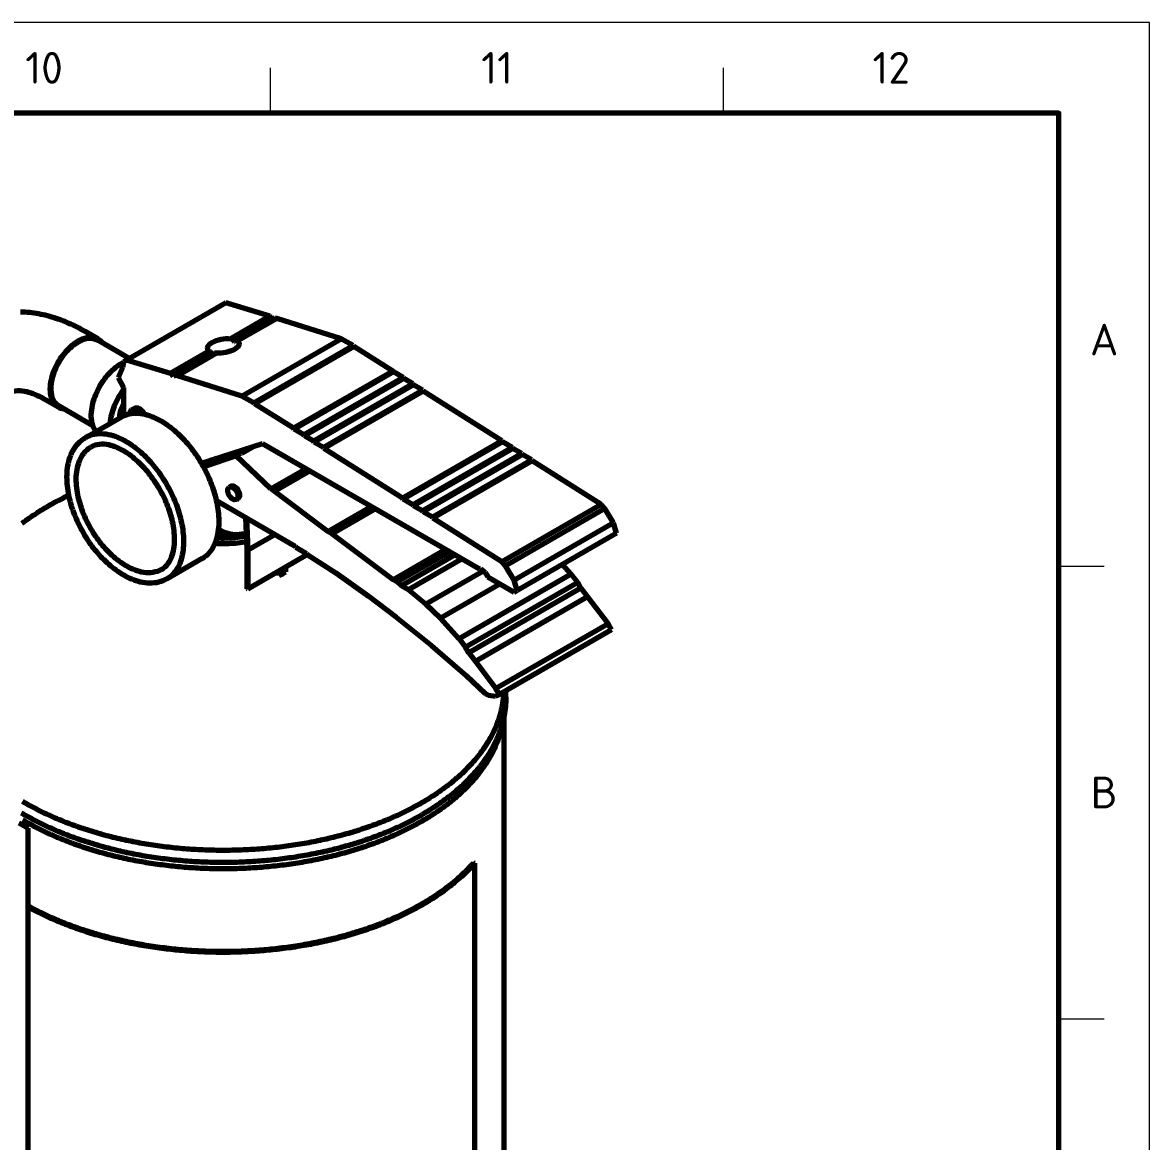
# Model space of a CAD drawing. Header units: millimetres. Extents: x 0 to 2382, y 0 to 420.
# Drawn here: x 469.6 to 594, y 296.5 to 420 of the extents above; entities that cross this region are included whole.
import ezdxf
from ezdxf.enums import TextEntityAlignment as Align

# ---------------------------------------------------------------- set-up
doc = ezdxf.new("R2010")
doc.units = ezdxf.units.MM
for name, color, linetype, lineweight in [('01-VISIBLE', 7, 'CONTINUOUS', 70), ('06-TEXTO', 7, 'CONTINUOUS', 25), ('07-RECUADRO', 7, 'CONTINUOUS', 70), ('08-FINA', 5, 'CONTINUOUS', 18)]:
    doc.layers.add(name, color=color, linetype=linetype, lineweight=lineweight)
doc.styles.add('ISO3098', font='isocpeur.ttf')

msp = doc.modelspace()

# ---------------------------------------------------------------- linework, layer by layer
at = {"layer": '01-VISIBLE'}
for p, q in [((492.053, 389.061), (481.092, 382.734)), ((496.9, 387.577), (492.053, 389.061)), ((496.9, 387.577), (492.603, 385.097)), ((497.08, 387.473), (492.824, 385.016)), ((497.501, 387.369), (493.235, 384.906)), ((497.681, 387.335), (493.365, 384.842)), ((497.08, 387.473), (496.9, 387.577)), ((497.26, 387.23), (497.08, 387.473)), ((497.681, 387.335), (497.501, 387.369)), ((504.805, 385.087), (497.681, 387.335)), ((477.939, 385.062), (476.525, 385.878)), ((481.407, 382.915), (477.877, 384.953)), ((493.845, 378.759), (504.805, 385.087)), ((495.16, 378), (506.12, 384.328)), ((506.12, 384.328), (504.805, 385.087)), ((506.181, 384.224), (506.12, 384.328)), ((490.236, 383.73), (485.94, 381.25)), ((490.376, 383.603), (486.12, 381.145)), ((490.807, 383.504), (486.541, 381.041)), ((491.037, 383.499), (486.721, 381.007)), ((495.22, 377.896), (506.181, 384.224)), ((510.49, 381.527), (506.181, 384.224)), ((480.643, 381.923), (480.163, 380.817)), ((480.764, 382.544), (480.643, 381.923)), ((481.092, 382.734), (480.764, 382.544)), ((485.94, 381.25), (481.092, 382.734)), ((480.163, 380.817), (480.764, 379.71)), ((486.12, 381.145), (485.94, 381.25)), ((486.3, 380.903), (486.12, 381.145)), ((486.541, 381.041), (486.3, 380.903)), ((486.721, 381.007), (486.541, 381.041)), ((493.845, 378.759), (486.721, 381.007)), ((510.49, 381.527), (499.53, 375.199)), ((510.55, 381.427), (499.59, 375.099)), ((511.629, 380.805), (500.669, 374.477)), ((511.689, 380.7), (500.729, 374.373)), ((510.55, 381.427), (510.49, 381.527)), ((511.629, 380.805), (510.55, 381.427)), ((511.689, 380.7), (511.629, 380.805)), ((512.707, 380.113), (511.689, 380.7)), ((480.764, 379.71), (480.764, 376.567)), ((512.707, 380.113), (501.747, 373.785)), ((512.767, 380.009), (501.807, 373.681)), ((513.785, 379.421), (502.825, 373.093)), ((512.767, 380.009), (512.707, 380.113)), ((513.785, 379.421), (512.767, 380.009)), ((513.846, 379.317), (513.785, 379.421)), ((473.589, 377.527), (472.175, 378.344)), ((495.16, 378), (493.845, 378.759)), ((513.846, 379.317), (502.885, 372.989)), ((522.525, 373.819), (513.846, 379.317)), ((477.395, 375.474), (473.652, 377.636)), ((481.653, 377.223), (482.007, 377.427)), ((495.22, 377.896), (495.16, 378)), ((499.53, 375.199), (495.22, 377.896)), ((480.457, 376.413), (476.568, 374.167)), ((499.59, 375.099), (499.53, 375.199)), ((500.669, 374.477), (499.59, 375.099)), ((500.729, 374.373), (500.669, 374.477)), ((489.366, 371.371), (496.118, 373.507)), ((495.151, 373.201), (493.787, 372.414)), ((496.118, 373.507), (520.065, 359.682)), ((501.747, 373.785), (500.729, 374.373)), ((501.807, 373.681), (501.747, 373.785)), ((502.825, 373.093), (501.807, 373.681)), ((522.525, 373.819), (511.565, 367.492)), ((522.585, 373.715), (511.625, 367.388)), ((522.585, 373.715), (522.525, 373.819)), ((523.664, 373.093), (522.585, 373.715)), ((491.081, 371.913), (489.56, 371.035)), ((493.198, 372.164), (489.608, 370.948)), ((490.373, 371.333), (493.728, 372.47)), ((490.373, 371.333), (491.737, 372.121)), ((493.198, 372.164), (493.728, 372.47)), ((497.027, 368.504), (493.198, 372.164)), ((493.728, 372.47), (493.787, 372.414)), ((502.885, 372.989), (502.825, 373.093)), ((511.565, 367.492), (502.885, 372.989)), ((523.664, 373.093), (512.704, 366.765)), ((523.724, 372.989), (512.764, 366.661)), ((524.739, 372.403), (513.778, 366.075)), ((524.799, 372.299), (513.839, 365.971)), ((523.724, 372.989), (523.664, 373.093)), ((524.739, 372.403), (523.724, 372.989)), ((524.799, 372.299), (524.739, 372.403)), ((525.817, 371.711), (524.799, 372.299)), ((489.481, 371.174), (490.373, 371.689)), ((489.488, 371.162), (490.437, 371.71)), ((489.494, 371.152), (490.489, 371.726)), ((489.498, 371.144), (490.527, 371.738)), ((489.501, 371.139), (490.552, 371.746)), ((489.525, 371.097), (489.612, 371.092)), ((490.975, 371.88), (489.612, 371.092)), ((497.027, 368.504), (500.906, 370.743)), ((525.817, 371.711), (514.857, 365.383)), ((525.877, 371.607), (514.917, 365.279)), ((525.877, 371.607), (525.817, 371.711)), ((533.482, 366.804), (525.877, 371.607)), ((497.448, 368.261), (501.326, 370.5)), ((492.441, 368.719), (492.618, 368.821)), ((497.448, 368.261), (497.027, 368.504)), ((503.373, 363.803), (497.448, 368.261)), ((491.045, 367.242), (499.721, 362.176)), ((493.241, 367.334), (493.418, 367.436)), ((511.625, 367.388), (511.565, 367.492)), ((512.704, 366.765), (511.625, 367.388)), ((508.15, 366.561), (503.373, 363.803)), ((508.571, 366.318), (503.794, 363.56)), ((512.764, 366.661), (512.704, 366.765)), ((513.778, 366.075), (512.764, 366.661)), ((513.839, 365.971), (513.778, 366.075)), ((514.857, 365.383), (513.839, 365.971)), ((533.482, 366.804), (522.522, 360.476)), ((533.899, 366.355), (522.939, 360.027)), ((533.899, 366.355), (533.482, 366.804)), ((534.829, 364.748), (533.899, 366.355)), ((494.407, 361.774), (494.279, 365.354)), ((494.349, 365.313), (494.478, 361.735)), ((514.917, 365.279), (514.857, 365.383)), ((522.522, 360.476), (514.917, 365.279)), ((534.829, 364.748), (523.869, 358.42)), ((535.186, 363.64), (534.829, 364.748)), ((491.273, 364.074), (491.78, 363.781)), ((497.494, 363.476), (494.478, 361.735)), ((503.794, 363.56), (503.373, 363.803)), ((510.558, 358.48), (503.794, 363.56)), ((535.186, 363.64), (524.226, 357.312)), ((499.721, 362.176), (499.781, 362.072)), ((499.781, 362.072), (500.98, 361.38)), ((489.457, 360.824), (485.568, 358.579)), ((494.407, 357.487), (494.407, 361.774)), ((494.478, 361.735), (494.478, 357.447)), ((501.073, 361.255), (494.478, 357.447)), ((500.98, 361.38), (501.04, 361.276)), ((501.04, 361.276), (504.211, 359.237)), ((516.352, 361.825), (510.558, 358.48)), ((516.773, 361.582), (510.978, 358.237)), ((517.371, 361.237), (511.456, 357.822)), ((518.148, 360.788), (512.233, 357.373)), ((497.958, 359.346), (498.321, 359.555)), ((497.958, 358.948), (497.958, 359.456)), ((498.321, 359.555), (498.321, 359.665)), ((498.321, 359.555), (498.665, 359.357)), ((498.665, 359.357), (498.665, 359.864)), ((520.065, 359.682), (520.185, 359.682)), ((520.185, 359.682), (520.666, 359.265)), ((522.939, 360.027), (522.522, 360.476)), ((523.869, 358.42), (522.939, 360.027)), ((530.176, 359.09), (529.2, 360.184)), ((504.211, 359.237), (507.803, 356.681)), ((510.978, 358.237), (510.558, 358.48)), ((511.456, 357.822), (510.978, 358.237)), ((520.473, 359.432), (514.15, 355.781)), ((530.176, 359.09), (517.802, 351.946)), ((520.666, 359.265), (520.963, 358.816)), ((520.963, 358.816), (523.897, 357.122)), ((524.226, 357.312), (523.869, 358.42)), ((530.894, 358.19), (530.176, 359.09)), ((494.478, 357.447), (494.407, 357.487)), ((512.233, 357.373), (511.456, 357.822)), ((514.15, 355.781), (512.233, 357.373)), ((522.338, 358.022), (515.765, 354.228)), ((530.894, 358.19), (518.52, 351.045)), ((531.255, 357.569), (518.88, 350.425)), ((523.897, 357.122), (524.226, 357.312)), ((531.255, 357.569), (530.894, 358.19)), ((531.972, 356.6), (531.255, 357.569)), ((507.803, 356.681), (510.858, 354.362)), ((515.765, 354.228), (514.15, 355.781)), ((531.972, 356.6), (519.598, 349.455)), ((534.249, 353.627), (531.972, 356.6)), ((510.858, 354.362), (514.751, 351.217)), ((517.802, 351.946), (515.765, 354.228)), ((534.249, 353.627), (521.875, 346.483)), ((534.638, 352.954), (534.249, 353.627)), ((534.638, 352.954), (522.264, 345.81)), ((514.751, 351.217), (518.58, 347.9)), ((518.52, 351.045), (517.802, 351.946)), ((518.88, 350.425), (518.52, 351.045)), ((519.598, 349.455), (518.88, 350.425)), ((521.875, 346.483), (519.598, 349.455)), ((518.58, 347.9), (520.676, 345.93)), ((520.676, 345.93), (521.037, 345.722)), ((521.815, 345.62), (522.264, 345.81)), ((522.264, 345.81), (521.875, 346.483)), ((521.037, 345.722), (521.815, 345.62)), ((522.78, 281.624), (522.78, 343.514)), ((469.197, 331.662), (470.258, 331.049)), ((470.258, 269.792), (470.258, 331.049)), ((519.402, 327.238), (519.535, 327.198)), ((519.535, 275.222), (519.535, 327.198))]:
    msp.add_line(p, q, dxfattribs=at)
for points in [[(476.525, 385.878), (476.307, 386.002), (476.088, 386.123), (475.867, 386.241), (475.644, 386.357), (475.42, 386.469), (475.195, 386.578), (474.967, 386.684), (474.739, 386.787), (474.509, 386.886), (474.277, 386.982), (474.044, 387.074), (473.81, 387.163), (473.574, 387.248), (473.337, 387.329), (473.098, 387.406), (472.859, 387.48), (472.618, 387.549), (472.376, 387.614), (472.133, 387.675), (471.888, 387.731), (471.643, 387.783), (471.397, 387.831), (471.15, 387.873), (470.902, 387.911), (470.654, 387.945), (470.405, 387.973), (470.155, 387.996), (469.905, 388.014), (469.655, 388.027), (469.405, 388.035)], [(473.589, 377.527), (473.381, 377.674), (473.2, 377.853), (473.049, 378.058), (472.928, 378.283), (472.835, 378.52), (472.767, 378.766), (472.722, 379.017), (472.696, 379.271), (472.688, 379.526), (472.697, 379.781), (472.719, 380.035), (472.754, 380.288), (472.802, 380.539), (472.86, 380.787), (472.929, 381.033), (473.007, 381.276), (473.094, 381.516), (473.19, 381.752), (473.294, 381.985), (473.406, 382.214), (473.526, 382.439), (473.654, 382.66), (473.789, 382.877), (473.931, 383.088), (474.081, 383.295), (474.238, 383.497), (474.402, 383.692), (474.573, 383.881), (474.752, 384.063), (474.937, 384.238), (475.131, 384.404), (475.332, 384.561), (475.541, 384.708), (475.758, 384.842), (475.982, 384.963), (476.215, 385.068), (476.455, 385.154), (476.702, 385.219), (476.954, 385.257), (477.209, 385.264), (477.462, 385.236), (477.708, 385.169), (477.939, 385.062)], [(473.652, 377.636), (473.445, 377.781), (473.266, 377.961), (473.118, 378.167), (473, 378.391), (472.91, 378.628), (472.846, 378.874), (472.804, 379.124), (472.782, 379.376), (472.777, 379.63), (472.789, 379.884), (472.814, 380.136), (472.853, 380.387), (472.903, 380.635), (472.965, 380.882), (473.036, 381.125), (473.117, 381.365), (473.207, 381.603), (473.306, 381.836), (473.414, 382.066), (473.529, 382.292), (473.652, 382.514), (473.783, 382.732), (473.921, 382.944), (474.066, 383.152), (474.219, 383.355), (474.379, 383.551), (474.547, 383.742), (474.722, 383.926), (474.905, 384.102), (475.095, 384.27), (475.293, 384.429), (475.498, 384.577), (475.712, 384.714), (475.934, 384.837), (476.164, 384.944), (476.402, 385.033), (476.646, 385.1), (476.896, 385.141), (477.15, 385.151), (477.402, 385.125), (477.647, 385.06), (477.877, 384.953)], [(477.939, 385.062), (478.026, 385.007), (478.109, 384.947), (478.188, 384.881), (478.261, 384.81), (478.33, 384.734), (478.395, 384.655)], [(490.03, 384.066), (490.118, 384.317), (490.301, 384.513), (490.522, 384.668), (490.761, 384.791), (491.011, 384.891), (491.269, 384.971), (491.531, 385.033), (491.797, 385.077), (492.065, 385.103), (492.334, 385.11), (492.603, 385.097)], [(492.824, 385.016), (492.788, 385.031), (492.752, 385.046), (492.715, 385.06), (492.678, 385.073), (492.641, 385.085), (492.603, 385.097)], [(492.824, 385.016), (492.858, 384.978), (492.891, 384.94), (492.924, 384.901), (492.956, 384.861), (492.987, 384.821), (493.018, 384.781)], [(493.018, 384.781), (493.054, 384.802), (493.09, 384.823), (493.126, 384.844), (493.162, 384.864), (493.198, 384.885), (493.235, 384.906)], [(493.53, 384.532), (493.505, 384.396), (493.439, 384.273), (493.351, 384.165), (493.248, 384.071), (493.136, 383.987), (493.018, 383.913)], [(493.235, 384.906), (493.257, 384.897), (493.279, 384.888), (493.301, 384.877), (493.323, 384.867), (493.344, 384.855), (493.365, 384.842)], [(493.365, 384.842), (493.41, 384.802), (493.45, 384.756), (493.483, 384.706), (493.509, 384.651), (493.525, 384.593), (493.53, 384.532)], [(490.236, 383.73), (490.182, 383.772), (490.133, 383.819), (490.091, 383.873), (490.058, 383.933), (490.038, 383.998), (490.03, 384.066)], [(490.236, 383.73), (490.258, 383.707), (490.28, 383.685), (490.303, 383.663), (490.327, 383.643), (490.351, 383.622), (490.376, 383.603)], [(490.543, 383.352), (490.513, 383.393), (490.484, 383.434), (490.456, 383.475), (490.429, 383.517), (490.402, 383.56), (490.376, 383.603)], [(491.037, 383.499), (490.999, 383.498), (490.96, 383.499), (490.922, 383.499), (490.884, 383.501), (490.845, 383.502), (490.807, 383.504)], [(493.018, 383.913), (492.789, 383.797), (492.551, 383.703), (492.306, 383.628), (492.057, 383.569), (491.804, 383.526), (491.549, 383.499), (491.293, 383.49), (491.037, 383.499)], [(477.744, 374.847), (477.598, 375.051), (477.479, 375.272), (477.385, 375.504), (477.314, 375.745), (477.263, 375.991), (477.231, 376.24), (477.216, 376.491), (477.216, 376.742), (477.229, 376.993), (477.255, 377.243), (477.292, 377.491), (477.34, 377.738), (477.397, 377.982), (477.464, 378.224), (477.539, 378.464), (477.623, 378.701), (477.715, 378.934), (477.814, 379.165), (477.92, 379.393), (478.034, 379.617), (478.154, 379.837), (478.281, 380.054), (478.415, 380.266), (478.555, 380.475), (478.702, 380.679), (478.855, 380.877), (479.015, 381.071), (479.181, 381.26), (479.354, 381.442), (479.534, 381.618), (479.72, 381.786), (479.913, 381.947), (480.112, 382.099), (480.319, 382.242), (480.533, 382.374), (480.754, 382.493)], [(479.312, 375.752), (479.336, 376.001), (479.372, 376.25), (479.418, 376.496), (479.474, 376.741), (479.539, 376.983), (479.613, 377.223), (479.696, 377.46), (479.786, 377.694), (479.884, 377.925), (479.989, 378.153), (480.101, 378.377), (480.22, 378.598), (480.346, 378.815), (480.479, 379.028), (480.618, 379.237), (480.764, 379.441)], [(472.175, 378.344), (471.955, 378.468), (471.731, 378.586), (471.505, 378.699), (471.275, 378.805), (471.043, 378.905), (470.807, 378.997), (470.568, 379.081), (470.327, 379.156), (470.082, 379.22), (469.834, 379.272), (469.584, 379.311), (469.332, 379.333), (469.079, 379.335), (468.828, 379.312), (468.581, 379.255), (468.35, 379.154)], [(474.17, 377.337), (474.068, 377.352), (473.968, 377.374), (473.87, 377.403), (473.773, 377.438), (473.68, 377.479), (473.589, 377.527)], [(480.325, 376.337), (480.361, 376.599), (480.413, 376.858), (480.481, 377.113), (480.563, 377.365), (480.657, 377.612), (480.764, 377.854)], [(481.446, 376.774), (481.451, 376.86), (481.466, 376.945), (481.492, 377.027), (481.531, 377.104), (481.585, 377.171), (481.653, 377.223)], [(481.653, 377.223), (481.734, 377.256), (481.82, 377.269), (481.908, 377.264), (481.993, 377.244), (482.075, 377.213), (482.153, 377.173)], [(482.007, 377.427), (482.087, 377.46), (482.174, 377.473), (482.261, 377.468), (482.347, 377.449), (482.429, 377.417), (482.507, 377.377)], [(482.153, 377.173), (482.228, 377.125), (482.3, 377.071), (482.367, 377.012), (482.43, 376.948), (482.489, 376.881), (482.544, 376.811)], [(482.507, 377.377), (482.627, 377.296), (482.737, 377.2), (482.836, 377.093), (482.925, 376.977), (483.004, 376.854), (483.072, 376.725)], [(489.457, 360.824), (489.67, 360.959), (489.871, 361.112), (490.058, 361.28), (490.232, 361.463), (490.392, 361.658), (490.537, 361.864), (490.668, 362.079), (490.785, 362.303), (490.889, 362.533), (490.98, 362.768), (491.058, 363.008), (491.125, 363.251), (491.182, 363.497), (491.227, 363.745), (491.264, 363.994), (491.29, 364.245), (491.309, 364.497), (491.318, 364.749), (491.321, 365.001), (491.315, 365.253), (491.303, 365.505), (491.284, 365.757), (491.258, 366.007), (491.227, 366.258), (491.189, 366.507), (491.146, 366.756), (491.097, 367.003), (491.043, 367.25), (490.985, 367.495), (490.921, 367.739), (490.852, 367.982), (490.779, 368.223), (490.702, 368.463), (490.62, 368.702), (490.534, 368.939), (490.443, 369.174), (490.349, 369.408), (490.251, 369.64), (490.148, 369.871), (490.042, 370.1), (489.933, 370.327), (489.819, 370.552), (489.702, 370.776), (489.581, 370.997), (489.457, 371.216), (489.329, 371.434), (489.197, 371.649), (489.063, 371.862), (488.924, 372.073), (488.783, 372.282), (488.637, 372.488), (488.489, 372.692), (488.337, 372.893), (488.181, 373.092), (488.023, 373.288), (487.86, 373.481), (487.695, 373.671), (487.526, 373.858), (487.353, 374.042), (487.177, 374.223), (486.998, 374.4), (486.815, 374.574), (486.628, 374.744), (486.438, 374.91), (486.244, 375.071), (486.047, 375.229), (485.846, 375.381), (485.642, 375.529), (485.434, 375.671), (485.222, 375.808), (485.006, 375.938), (484.786, 376.063), (484.563, 376.18), (484.336, 376.29), (484.106, 376.392), (483.871, 376.486), (483.634, 376.57), (483.393, 376.644), (483.149, 376.708), (482.902, 376.76), (482.652, 376.799), (482.402, 376.824), (482.15, 376.834), (481.897, 376.828), (481.646, 376.806), (481.397, 376.765), (481.152, 376.706), (480.913, 376.627), (480.68, 376.529), (480.457, 376.413)], [(481.068, 373.721), (480.838, 373.849), (480.604, 373.97), (480.366, 374.082), (480.124, 374.185), (479.878, 374.279), (479.628, 374.362), (479.375, 374.434), (479.119, 374.494), (478.86, 374.54), (478.599, 374.571), (478.336, 374.587), (478.073, 374.586), (477.811, 374.567), (477.551, 374.528), (477.295, 374.469), (477.044, 374.389), (476.801, 374.289), (476.568, 374.167)], [(485.568, 358.579), (485.346, 358.461), (485.116, 358.361), (484.88, 358.277), (484.638, 358.21), (484.393, 358.16), (484.144, 358.126), (483.894, 358.108), (483.643, 358.106), (483.393, 358.117), (483.143, 358.143), (482.896, 358.181), (482.65, 358.231), (482.407, 358.293), (482.167, 358.365), (481.929, 358.446), (481.696, 358.537), (481.465, 358.636), (481.238, 358.743), (481.015, 358.857), (480.796, 358.979), (480.58, 359.106), (480.368, 359.24), (480.159, 359.38), (479.955, 359.524), (479.754, 359.674), (479.556, 359.829), (479.362, 359.988), (479.172, 360.152), (478.986, 360.319), (478.802, 360.49), (478.623, 360.666), (478.447, 360.844), (478.274, 361.026), (478.105, 361.212), (477.94, 361.4), (477.778, 361.591), (477.619, 361.786), (477.464, 361.983), (477.312, 362.182), (477.164, 362.385), (477.019, 362.589), (476.878, 362.797), (476.74, 363.006), (476.606, 363.218), (476.475, 363.432), (476.348, 363.648), (476.224, 363.866), (476.104, 364.087), (475.988, 364.309), (475.876, 364.533), (475.767, 364.759), (475.662, 364.987), (475.561, 365.216), (475.464, 365.447), (475.371, 365.68), (475.282, 365.915), (475.197, 366.151), (475.117, 366.388), (475.041, 366.627), (474.969, 366.868), (474.903, 367.11), (474.841, 367.353), (474.784, 367.597), (474.732, 367.842), (474.685, 368.089), (474.645, 368.336), (474.609, 368.584), (474.58, 368.833), (474.557, 369.083), (474.541, 369.333), (474.531, 369.584), (474.528, 369.835), (474.533, 370.086), (474.545, 370.336), (474.566, 370.586), (474.595, 370.835), (474.634, 371.083), (474.682, 371.329), (474.739, 371.573), (474.808, 371.814), (474.887, 372.052), (474.978, 372.286), (475.081, 372.515), (475.196, 372.737), (475.323, 372.953), (475.464, 373.161), (475.617, 373.359), (475.784, 373.547), (475.962, 373.723), (476.153, 373.885), (476.355, 374.034), (476.568, 374.167)], [(480.768, 372.712), (480.547, 372.834), (480.321, 372.949), (480.091, 373.054), (479.857, 373.149), (479.619, 373.233), (479.377, 373.306), (479.131, 373.364), (478.882, 373.407), (478.63, 373.434), (478.378, 373.441), (478.125, 373.427), (477.875, 373.391), (477.63, 373.329), (477.393, 373.242), (477.168, 373.128)], [(485.568, 358.579), (485.781, 358.714), (485.983, 358.867), (486.171, 359.036), (486.345, 359.22), (486.505, 359.416), (486.651, 359.623), (486.782, 359.839), (486.899, 360.063), (487.003, 360.294), (487.093, 360.53), (487.172, 360.771), (487.239, 361.015), (487.295, 361.261), (487.34, 361.51), (487.376, 361.761), (487.402, 362.012), (487.42, 362.265), (487.43, 362.518), (487.431, 362.771), (487.426, 363.024), (487.413, 363.276), (487.393, 363.529), (487.367, 363.78), (487.335, 364.031), (487.297, 364.282), (487.253, 364.531), (487.204, 364.779), (487.149, 365.026), (487.09, 365.272), (487.025, 365.517), (486.956, 365.76), (486.882, 366.002), (486.804, 366.243), (486.722, 366.482), (486.635, 366.72), (486.544, 366.956), (486.448, 367.19), (486.349, 367.423), (486.246, 367.654), (486.14, 367.883), (486.029, 368.111), (485.915, 368.337), (485.797, 368.56), (485.675, 368.782), (485.55, 369.002), (485.421, 369.22), (485.289, 369.436), (485.153, 369.649), (485.013, 369.86), (484.871, 370.069), (484.724, 370.276), (484.575, 370.48), (484.422, 370.681), (484.265, 370.88), (484.105, 371.076), (483.942, 371.27), (483.775, 371.46), (483.605, 371.647), (483.431, 371.831), (483.254, 372.012), (483.073, 372.189), (482.889, 372.362), (482.701, 372.532), (482.51, 372.697), (482.315, 372.859), (482.116, 373.015), (481.914, 373.167), (481.708, 373.314), (481.498, 373.456), (481.285, 373.592), (481.068, 373.721)], [(484.968, 359.618), (484.743, 359.503), (484.509, 359.409), (484.267, 359.338), (484.02, 359.289), (483.769, 359.261), (483.517, 359.253), (483.265, 359.263), (483.015, 359.29), (482.766, 359.333), (482.521, 359.39), (482.278, 359.461), (482.04, 359.543), (481.805, 359.636), (481.575, 359.738), (481.349, 359.85), (481.127, 359.97), (480.91, 360.098), (480.697, 360.233), (480.488, 360.374), (480.283, 360.522), (480.083, 360.675), (479.887, 360.834), (479.695, 360.997), (479.507, 361.166), (479.323, 361.339), (479.143, 361.516), (478.968, 361.696), (478.796, 361.881), (478.628, 362.07), (478.464, 362.261), (478.304, 362.457), (478.149, 362.655), (477.997, 362.856), (477.848, 363.06), (477.704, 363.267), (477.564, 363.477), (477.428, 363.689), (477.296, 363.904), (477.168, 364.121), (477.044, 364.341), (476.924, 364.563), (476.808, 364.787), (476.696, 365.013), (476.589, 365.241), (476.486, 365.472), (476.388, 365.704), (476.294, 365.938), (476.205, 366.174), (476.121, 366.412), (476.042, 366.652), (475.968, 366.893), (475.899, 367.135), (475.835, 367.379), (475.778, 367.625), (475.726, 367.872), (475.68, 368.12), (475.641, 368.369), (475.608, 368.619), (475.583, 368.87), (475.565, 369.122), (475.554, 369.374), (475.553, 369.626), (475.559, 369.878), (475.576, 370.13), (475.602, 370.381), (475.639, 370.63), (475.687, 370.878), (475.747, 371.123), (475.82, 371.364), (475.907, 371.601), (476.009, 371.831), (476.126, 372.055), (476.259, 372.269), (476.409, 372.472), (476.575, 372.661), (476.758, 372.835), (476.956, 372.992), (477.168, 373.128)], [(484.968, 359.618), (485.177, 359.755), (485.369, 359.915), (485.544, 360.094), (485.7, 360.289), (485.837, 360.498), (485.957, 360.718), (486.06, 360.946), (486.147, 361.18), (486.22, 361.42), (486.279, 361.663), (486.326, 361.908), (486.362, 362.156), (486.387, 362.405), (486.402, 362.655), (486.407, 362.905), (486.404, 363.155), (486.393, 363.405), (486.375, 363.654), (486.349, 363.903), (486.316, 364.151), (486.277, 364.398), (486.231, 364.644), (486.18, 364.889), (486.123, 365.133), (486.06, 365.375), (485.993, 365.616), (485.92, 365.855), (485.842, 366.093), (485.759, 366.329), (485.672, 366.564), (485.58, 366.796), (485.484, 367.027), (485.384, 367.256), (485.279, 367.484), (485.17, 367.709), (485.057, 367.932), (484.941, 368.153), (484.82, 368.372), (484.695, 368.589), (484.566, 368.804), (484.434, 369.016), (484.297, 369.226), (484.157, 369.433), (484.013, 369.638), (483.866, 369.84), (483.715, 370.039), (483.559, 370.235), (483.401, 370.428), (483.238, 370.618), (483.071, 370.805), (482.901, 370.989), (482.727, 371.168), (482.549, 371.344), (482.367, 371.516), (482.182, 371.684), (481.992, 371.847), (481.798, 372.005), (481.6, 372.158), (481.399, 372.306), (481.192, 372.448), (480.982, 372.583), (480.768, 372.712)], [(493.241, 367.334), (492.996, 367.309), (492.771, 367.419), (492.587, 367.59), (492.441, 367.795), (492.336, 368.024), (492.28, 368.27), (492.297, 368.52), (492.441, 368.719)], [(492.441, 368.719), (492.506, 368.746), (492.575, 368.756), (492.645, 368.752), (492.713, 368.737), (492.779, 368.712), (492.841, 368.68)], [(492.618, 368.821), (492.682, 368.848), (492.752, 368.859), (492.822, 368.854), (492.89, 368.839), (492.955, 368.814), (493.018, 368.782)], [(492.841, 368.68), (493.048, 368.514), (493.212, 368.305), (493.332, 368.068), (493.399, 367.811), (493.389, 367.546), (493.241, 367.334)], [(493.018, 368.782), (493.225, 368.616), (493.389, 368.407), (493.509, 368.17), (493.576, 367.913), (493.565, 367.649), (493.418, 367.436)], [(474.74, 367.803), (474.513, 367.693), (474.286, 367.582), (474.061, 367.469), (473.836, 367.354), (473.612, 367.238), (473.39, 367.12), (473.168, 367), (472.947, 366.878), (472.727, 366.755), (472.508, 366.629), (472.29, 366.503), (472.073, 366.374), (471.857, 366.244), (471.642, 366.111), (471.428, 365.977), (471.216, 365.842), (471.004, 365.704), (470.794, 365.565), (470.585, 365.424), (470.377, 365.281), (470.17, 365.136), (469.965, 364.99), (469.761, 364.842), (469.558, 364.692)], [(491.087, 363.105), (491.339, 363.095), (491.591, 363.089), (491.843, 363.088), (492.096, 363.092), (492.348, 363.099), (492.6, 363.112), (492.851, 363.129), (493.103, 363.15), (493.354, 363.176), (493.604, 363.207), (493.854, 363.242), (494.103, 363.282), (494.351, 363.327)], [(491.189, 363.535), (491.392, 363.527), (491.595, 363.522), (491.797, 363.521), (492, 363.523), (492.203, 363.528), (492.405, 363.536)], [(491.227, 363.739), (491.335, 363.735), (491.444, 363.731), (491.553, 363.729), (491.662, 363.727), (491.771, 363.727), (491.88, 363.727)], [(491.252, 363.908), (491.306, 363.906), (491.36, 363.904), (491.415, 363.902), (491.469, 363.9), (491.523, 363.899), (491.577, 363.898)], [(494.34, 363.65), (494.09, 363.565), (493.833, 363.503), (493.572, 363.463), (493.309, 363.444), (493.045, 363.446), (492.782, 363.467), (492.521, 363.51), (492.265, 363.575), (492.017, 363.664), (491.78, 363.781)], [(490.878, 362.507), (491.128, 362.495), (491.379, 362.487), (491.629, 362.483), (491.88, 362.482), (492.131, 362.486), (492.381, 362.493), (492.631, 362.504), (492.882, 362.52), (493.131, 362.539), (493.381, 362.562), (493.63, 362.59), (493.879, 362.621), (494.127, 362.656), (494.374, 362.696)], [(497.958, 358.948), (498.019, 358.98), (498.08, 359.013), (498.141, 359.046), (498.201, 359.079), (498.261, 359.113), (498.321, 359.147)], [(498.321, 359.147), (498.379, 359.181), (498.437, 359.215), (498.494, 359.25), (498.552, 359.285), (498.608, 359.321), (498.665, 359.357)], [(513.701, 333.881), (513.918, 334.008), (514.135, 334.137), (514.35, 334.268), (514.565, 334.401), (514.778, 334.535), (514.989, 334.672), (515.2, 334.811), (515.409, 334.951), (515.617, 335.094), (515.823, 335.239), (516.028, 335.386), (516.231, 335.535), (516.433, 335.686), (516.633, 335.839), (516.831, 335.994), (517.028, 336.152), (517.223, 336.312), (517.416, 336.474), (517.607, 336.638), (517.796, 336.804), (517.983, 336.973), (518.168, 337.144), (518.351, 337.318), (518.532, 337.494), (518.71, 337.672), (518.886, 337.852), (519.059, 338.035), (519.23, 338.22), (519.398, 338.408), (519.564, 338.598), (519.726, 338.791), (519.886, 338.986), (520.043, 339.183), (520.196, 339.383), (520.346, 339.585), (520.493, 339.79), (520.637, 339.997), (520.777, 340.207), (520.913, 340.419), (521.045, 340.633), (521.174, 340.85), (521.298, 341.069), (521.419, 341.291), (521.535, 341.514), (521.646, 341.74), (521.753, 341.969), (521.856, 342.199), (521.954, 342.431), (522.046, 342.665), (522.134, 342.902), (522.217, 343.14), (522.294, 343.38), (522.366, 343.621), (522.433, 343.864), (522.494, 344.109), (522.549, 344.355), (522.599, 344.602), (522.642, 344.85), (522.68, 345.099), (522.712, 345.349), (522.738, 345.6), (522.758, 345.851), (522.771, 346.103)], [(522.968, 345.516), (522.967, 345.631), (522.965, 345.746), (522.962, 345.86), (522.958, 345.975), (522.953, 346.089), (522.946, 346.203)], [(522.968, 345.516), (522.965, 345.264), (522.956, 345.011), (522.941, 344.759), (522.92, 344.508), (522.894, 344.256), (522.861, 344.006), (522.823, 343.756), (522.779, 343.508), (522.73, 343.26), (522.674, 343.013), (522.614, 342.768), (522.548, 342.524), (522.476, 342.282), (522.4, 342.041), (522.318, 341.802), (522.231, 341.565), (522.139, 341.33), (522.043, 341.096), (521.942, 340.865), (521.836, 340.636), (521.726, 340.408), (521.611, 340.183), (521.492, 339.96), (521.37, 339.74), (521.243, 339.521), (521.112, 339.305), (520.977, 339.091), (520.839, 338.88), (520.697, 338.671), (520.552, 338.464), (520.403, 338.26), (520.252, 338.058), (520.097, 337.859), (519.939, 337.662), (519.778, 337.467), (519.614, 337.275), (519.447, 337.085), (519.278, 336.897), (519.106, 336.712), (518.932, 336.53), (518.755, 336.349), (518.576, 336.171), (518.394, 335.995), (518.21, 335.822), (518.025, 335.651), (517.837, 335.482), (517.647, 335.316), (517.455, 335.151), (517.261, 334.989), (517.066, 334.829), (516.868, 334.672), (516.669, 334.516), (516.469, 334.363), (516.266, 334.211), (516.063, 334.062), (515.857, 333.915), (515.65, 333.77), (515.442, 333.627), (515.232, 333.486), (515.021, 333.348), (514.809, 333.211), (514.596, 333.076), (514.381, 332.943), (514.165, 332.812), (513.948, 332.683), (513.73, 332.555)], [(513.701, 331.84), (513.918, 331.967), (514.133, 332.095), (514.348, 332.225), (514.562, 332.358), (514.774, 332.492), (514.985, 332.628), (515.195, 332.766), (515.403, 332.906), (515.61, 333.048), (515.816, 333.193), (516.02, 333.339), (516.223, 333.487), (516.424, 333.638), (516.623, 333.79), (516.821, 333.945), (517.017, 334.102), (517.212, 334.261), (517.404, 334.422), (517.595, 334.586), (517.783, 334.752), (517.97, 334.92), (518.155, 335.09), (518.337, 335.263), (518.517, 335.438), (518.695, 335.615), (518.87, 335.795), (519.043, 335.977), (519.214, 336.161), (519.382, 336.348), (519.547, 336.537), (519.709, 336.729), (519.869, 336.923), (520.025, 337.12), (520.178, 337.318), (520.329, 337.52), (520.475, 337.724), (520.619, 337.93), (520.759, 338.138), (520.895, 338.349), (521.027, 338.563), (521.156, 338.778), (521.281, 338.996), (521.401, 339.217), (521.517, 339.439), (521.629, 339.664), (521.737, 339.891), (521.84, 340.12), (521.938, 340.352), (522.031, 340.585), (522.119, 340.82), (522.203, 341.057), (522.281, 341.296), (522.353, 341.536), (522.421, 341.778), (522.483, 342.021), (522.539, 342.266), (522.589, 342.512), (522.634, 342.759), (522.673, 343.007)], [(469.62, 334.021), (469.836, 333.895), (470.054, 333.771), (470.272, 333.648), (470.492, 333.527), (470.712, 333.408), (470.933, 333.291), (471.156, 333.175), (471.379, 333.061), (471.603, 332.949), (471.828, 332.839), (472.054, 332.731), (472.28, 332.624), (472.508, 332.518), (472.736, 332.415), (472.965, 332.313), (473.194, 332.213), (473.425, 332.114), (473.656, 332.017), (473.887, 331.922), (474.12, 331.828), (474.353, 331.735), (474.586, 331.645), (474.82, 331.555), (475.055, 331.468), (475.29, 331.382), (475.526, 331.297), (475.762, 331.214), (475.999, 331.132), (476.236, 331.052), (476.474, 330.973), (476.712, 330.896), (476.951, 330.82), (477.19, 330.745), (477.43, 330.672), (477.67, 330.601), (477.911, 330.531), (478.152, 330.462), (478.393, 330.394), (478.635, 330.328), (478.877, 330.263), (479.119, 330.2), (479.362, 330.138), (479.605, 330.077), (479.848, 330.018), (480.092, 329.96), (480.336, 329.904), (480.58, 329.848), (480.825, 329.794), (481.07, 329.741), (481.315, 329.69), (481.561, 329.64), (481.806, 329.591), (482.052, 329.543), (482.298, 329.497), (482.545, 329.452), (482.792, 329.408), (483.038, 329.366), (483.286, 329.324), (483.533, 329.284), (483.78, 329.245), (484.028, 329.208), (484.276, 329.172), (484.524, 329.136), (484.772, 329.103), (485.021, 329.07), (485.269, 329.038), (485.518, 329.008), (485.767, 328.979), (486.016, 328.951), (486.265, 328.925), (486.514, 328.899), (486.763, 328.875), (487.013, 328.852), (487.262, 328.83), (487.512, 328.81), (487.762, 328.79), (488.012, 328.772), (488.262, 328.755), (488.512, 328.739), (488.762, 328.724), (489.012, 328.711), (489.262, 328.698), (489.513, 328.687), (489.763, 328.677), (490.013, 328.668), (490.264, 328.661), (490.514, 328.654), (490.765, 328.649), (491.015, 328.645), (491.266, 328.642), (491.516, 328.64), (491.767, 328.639), (492.017, 328.64), (492.268, 328.641), (492.518, 328.644), (492.769, 328.648), (493.019, 328.654), (493.27, 328.66), (493.52, 328.667), (493.77, 328.676), (494.021, 328.686), (494.271, 328.697), (494.521, 328.709), (494.772, 328.723), (495.022, 328.737), (495.272, 328.753), (495.522, 328.77), (495.771, 328.788), (496.021, 328.808), (496.271, 328.828), (496.521, 328.85), (496.77, 328.873), (497.019, 328.897), (497.269, 328.922), (497.518, 328.948), (497.767, 328.976), (498.016, 329.005), (498.264, 329.035), (498.513, 329.066), (498.761, 329.099), (499.01, 329.133), (499.258, 329.168), (499.506, 329.204), (499.753, 329.241), (500.001, 329.28), (500.248, 329.32), (500.495, 329.361), (500.742, 329.403), (500.989, 329.447), (501.235, 329.492), (501.482, 329.538), (501.728, 329.586), (501.973, 329.634), (502.219, 329.684), (502.464, 329.736), (502.709, 329.788), (502.954, 329.842), (503.198, 329.897), (503.442, 329.954), (503.686, 330.012), (503.929, 330.071), (504.172, 330.131), (504.415, 330.193), (504.658, 330.257), (504.9, 330.321), (505.141, 330.387), (505.383, 330.454), (505.624, 330.523), (505.864, 330.593), (506.104, 330.664), (506.344, 330.737), (506.583, 330.812), (506.822, 330.887), (507.061, 330.965), (507.298, 331.043), (507.536, 331.123), (507.773, 331.205), (508.009, 331.288), (508.245, 331.372), (508.48, 331.458), (508.715, 331.546), (508.949, 331.635), (509.183, 331.725), (509.416, 331.818), (509.648, 331.911), (509.88, 332.007), (510.111, 332.103), (510.341, 332.202), (510.571, 332.302), (510.8, 332.404), (511.028, 332.507), (511.255, 332.612), (511.482, 332.719), (511.708, 332.827), (511.933, 332.937), (512.157, 333.049), (512.381, 333.163), (512.603, 333.278), (512.824, 333.395), (513.045, 333.514), (513.265, 333.635), (513.483, 333.757), (513.701, 333.881)], [(469.48, 332.761), (469.696, 332.634), (469.912, 332.509), (470.13, 332.385), (470.348, 332.263), (470.568, 332.144), (470.789, 332.025), (471.01, 331.909), (471.233, 331.795), (471.456, 331.682), (471.68, 331.571), (471.905, 331.461), (472.131, 331.353), (472.358, 331.247), (472.585, 331.143), (472.813, 331.04), (473.042, 330.939), (473.272, 330.84), (473.502, 330.742), (473.733, 330.645), (473.964, 330.551), (474.197, 330.457), (474.43, 330.366), (474.663, 330.276), (474.897, 330.187), (475.132, 330.1), (475.367, 330.014), (475.602, 329.93), (475.839, 329.848), (476.075, 329.767), (476.313, 329.687), (476.55, 329.609), (476.788, 329.532), (477.027, 329.457), (477.266, 329.383), (477.506, 329.31), (477.745, 329.239), (477.986, 329.17), (478.226, 329.101), (478.468, 329.034), (478.709, 328.969), (478.951, 328.905), (479.193, 328.842), (479.436, 328.78), (479.678, 328.72), (479.922, 328.661), (480.165, 328.604), (480.409, 328.547), (480.653, 328.492), (480.898, 328.439), (481.142, 328.387), (481.387, 328.336), (481.632, 328.286), (481.878, 328.237), (482.124, 328.19), (482.37, 328.144), (482.616, 328.1), (482.862, 328.056), (483.109, 328.014), (483.356, 327.973), (483.603, 327.933), (483.85, 327.895), (484.098, 327.858), (484.345, 327.822), (484.593, 327.787), (484.841, 327.754), (485.089, 327.721), (485.337, 327.69), (485.586, 327.66), (485.834, 327.632), (486.083, 327.604), (486.332, 327.578), (486.581, 327.553), (486.83, 327.529), (487.079, 327.506), (487.328, 327.485), (487.578, 327.464), (487.827, 327.445), (488.077, 327.427), (488.326, 327.411), (488.576, 327.395), (488.826, 327.381), (489.076, 327.367), (489.326, 327.355), (489.576, 327.344), (489.826, 327.335), (490.076, 327.326), (490.326, 327.319), (490.576, 327.312), (490.826, 327.307), (491.077, 327.304), (491.327, 327.301), (491.577, 327.299), (491.827, 327.299), (492.077, 327.3), (492.328, 327.302), (492.578, 327.305), (492.828, 327.309), (493.078, 327.315), (493.328, 327.321), (493.578, 327.329), (493.828, 327.338), (494.078, 327.348), (494.328, 327.36), (494.578, 327.372), (494.828, 327.386), (495.078, 327.401), (495.328, 327.417), (495.577, 327.434), (495.827, 327.452), (496.076, 327.472), (496.326, 327.493), (496.575, 327.515), (496.824, 327.538), (497.073, 327.562), (497.322, 327.588), (497.571, 327.614), (497.819, 327.642), (498.068, 327.671), (498.316, 327.702), (498.565, 327.733), (498.813, 327.766), (499.061, 327.8), (499.308, 327.835), (499.556, 327.872), (499.803, 327.909), (500.05, 327.948), (500.297, 327.988), (500.544, 328.03), (500.791, 328.072), (501.037, 328.116), (501.283, 328.161), (501.529, 328.208), (501.775, 328.255), (502.02, 328.304), (502.265, 328.354), (502.51, 328.406), (502.755, 328.459), (502.999, 328.513), (503.243, 328.568), (503.487, 328.625), (503.73, 328.683), (503.973, 328.742), (504.216, 328.803), (504.458, 328.865), (504.7, 328.928), (504.942, 328.993), (505.183, 329.059), (505.424, 329.127), (505.665, 329.196), (505.905, 329.266), (506.145, 329.337), (506.384, 329.41), (506.623, 329.485), (506.862, 329.561), (507.1, 329.638), (507.337, 329.717), (507.574, 329.797), (507.811, 329.879), (508.047, 329.962), (508.282, 330.046), (508.517, 330.132), (508.751, 330.22), (508.985, 330.309), (509.218, 330.4), (509.451, 330.492), (509.683, 330.586), (509.914, 330.681), (510.145, 330.778), (510.375, 330.877), (510.604, 330.977), (510.833, 331.078), (511.061, 331.182), (511.288, 331.287), (511.514, 331.394), (511.74, 331.502), (511.965, 331.612), (512.188, 331.724), (512.411, 331.837), (512.633, 331.952), (512.855, 332.069), (513.075, 332.188), (513.294, 332.309), (513.512, 332.431), (513.73, 332.555)], [(469.614, 331.984), (469.83, 331.857), (470.048, 331.733), (470.266, 331.61), (470.485, 331.489), (470.706, 331.37), (470.927, 331.253), (471.15, 331.137), (471.373, 331.023), (471.597, 330.911), (471.822, 330.801), (472.048, 330.692), (472.274, 330.585), (472.502, 330.48), (472.73, 330.376), (472.959, 330.274), (473.188, 330.174), (473.419, 330.075), (473.65, 329.978), (473.881, 329.883), (474.114, 329.789), (474.347, 329.697), (474.58, 329.606), (474.814, 329.516), (475.049, 329.429), (475.284, 329.342), (475.52, 329.258), (475.756, 329.175), (475.993, 329.093), (476.231, 329.012), (476.468, 328.934), (476.707, 328.856), (476.946, 328.78), (477.185, 328.706), (477.424, 328.633), (477.665, 328.561), (477.905, 328.491), (478.146, 328.422), (478.387, 328.355), (478.629, 328.288), (478.871, 328.224), (479.113, 328.16), (479.356, 328.098), (479.599, 328.038), (479.843, 327.978), (480.087, 327.92), (480.331, 327.864), (480.575, 327.808), (480.82, 327.754), (481.065, 327.701), (481.31, 327.65), (481.555, 327.6), (481.801, 327.551), (482.047, 327.503), (482.293, 327.457), (482.54, 327.412), (482.787, 327.368), (483.033, 327.325), (483.281, 327.284), (483.528, 327.244), (483.776, 327.205), (484.023, 327.167), (484.271, 327.131), (484.519, 327.096), (484.768, 327.062), (485.016, 327.029), (485.265, 326.998), (485.513, 326.968), (485.762, 326.939), (486.011, 326.911), (486.26, 326.884), (486.51, 326.859), (486.759, 326.834), (487.009, 326.811), (487.258, 326.789), (487.508, 326.769), (487.758, 326.749), (488.008, 326.731), (488.258, 326.714), (488.508, 326.698), (488.758, 326.683), (489.008, 326.67), (489.258, 326.657), (489.509, 326.646), (489.759, 326.636), (490.009, 326.627), (490.26, 326.62), (490.51, 326.613), (490.761, 326.608), (491.011, 326.604), (491.262, 326.601), (491.512, 326.599), (491.763, 326.598), (492.014, 326.599), (492.264, 326.6), (492.515, 326.603), (492.765, 326.607), (493.016, 326.612), (493.266, 326.619), (493.517, 326.626), (493.767, 326.635), (494.018, 326.645), (494.268, 326.656), (494.518, 326.668), (494.768, 326.681), (495.019, 326.696), (495.269, 326.712), (495.519, 326.729), (495.769, 326.747), (496.018, 326.766), (496.268, 326.787), (496.518, 326.808), (496.767, 326.831), (497.017, 326.855), (497.266, 326.88), (497.515, 326.907), (497.764, 326.935), (498.013, 326.963), (498.262, 326.994), (498.51, 327.025), (498.759, 327.057), (499.007, 327.091), (499.255, 327.126), (499.503, 327.162), (499.751, 327.2), (499.999, 327.238), (500.246, 327.278), (500.493, 327.319), (500.74, 327.362), (500.987, 327.406), (501.233, 327.45), (501.48, 327.497), (501.726, 327.544), (501.971, 327.593), (502.217, 327.643), (502.462, 327.694), (502.707, 327.747), (502.952, 327.801), (503.196, 327.856), (503.44, 327.912), (503.684, 327.97), (503.928, 328.029), (504.171, 328.09), (504.414, 328.152), (504.656, 328.215), (504.898, 328.279), (505.14, 328.345), (505.381, 328.413), (505.622, 328.481), (505.863, 328.551), (506.103, 328.623), (506.343, 328.696), (506.582, 328.77), (506.821, 328.846), (507.059, 328.923), (507.297, 329.002), (507.535, 329.082), (507.772, 329.163), (508.008, 329.246), (508.244, 329.331), (508.479, 329.417), (508.714, 329.504), (508.948, 329.593), (509.182, 329.684), (509.415, 329.776), (509.647, 329.87), (509.879, 329.965), (510.11, 330.062), (510.341, 330.16), (510.57, 330.261), (510.799, 330.362), (511.028, 330.466), (511.255, 330.571), (511.482, 330.677), (511.708, 330.786), (511.933, 330.896), (512.157, 331.008), (512.38, 331.121), (512.603, 331.237), (512.824, 331.354), (513.045, 331.473), (513.265, 331.593), (513.483, 331.716), (513.701, 331.84)], [(470.258, 322.482), (470.477, 322.361), (470.698, 322.241), (470.92, 322.124), (471.142, 322.008), (471.366, 321.894), (471.59, 321.782), (471.815, 321.671), (472.041, 321.563), (472.268, 321.456), (472.496, 321.35), (472.724, 321.246), (472.953, 321.144), (473.183, 321.044), (473.413, 320.945), (473.645, 320.848), (473.877, 320.752), (474.109, 320.658), (474.342, 320.565), (474.576, 320.475), (474.81, 320.385), (475.045, 320.297), (475.281, 320.211), (475.517, 320.126), (475.754, 320.043), (475.991, 319.961), (476.228, 319.881), (476.466, 319.802), (476.705, 319.724), (476.944, 319.648), (477.184, 319.574), (477.423, 319.5), (477.664, 319.429), (477.905, 319.358), (478.146, 319.289), (478.387, 319.222), (478.629, 319.156), (478.872, 319.091), (479.114, 319.027), (479.357, 318.965), (479.601, 318.905), (479.844, 318.845), (480.088, 318.787), (480.333, 318.73), (480.577, 318.675), (480.822, 318.621), (481.068, 318.568), (481.313, 318.516), (481.559, 318.466), (481.805, 318.417), (482.051, 318.37), (482.298, 318.323), (482.544, 318.278), (482.791, 318.234), (483.039, 318.192), (483.286, 318.15), (483.534, 318.11), (483.781, 318.071), (484.029, 318.034), (484.278, 317.997), (484.526, 317.962), (484.774, 317.928), (485.023, 317.896), (485.272, 317.864), (485.521, 317.834), (485.77, 317.805), (486.019, 317.777), (486.269, 317.75), (486.518, 317.725), (486.768, 317.701), (487.018, 317.678), (487.268, 317.656), (487.518, 317.635), (487.768, 317.616), (488.018, 317.598), (488.268, 317.581), (488.519, 317.565), (488.769, 317.55), (489.02, 317.536), (489.27, 317.524), (489.521, 317.513), (489.771, 317.503), (490.022, 317.494), (490.273, 317.486), (490.523, 317.48), (490.774, 317.475), (491.025, 317.471), (491.276, 317.468), (491.527, 317.466), (491.778, 317.465), (492.028, 317.466), (492.279, 317.468), (492.53, 317.471), (492.781, 317.475), (493.032, 317.48), (493.282, 317.486), (493.533, 317.494), (493.784, 317.503), (494.034, 317.513), (494.285, 317.524), (494.536, 317.536), (494.786, 317.55), (495.037, 317.564), (495.287, 317.58), (495.537, 317.597), (495.787, 317.615), (496.037, 317.635), (496.287, 317.655), (496.537, 317.677), (496.787, 317.7), (497.037, 317.724), (497.286, 317.75), (497.536, 317.776), (497.785, 317.804), (498.034, 317.833), (498.283, 317.864), (498.532, 317.895), (498.781, 317.928), (499.029, 317.962), (499.278, 317.997), (499.526, 318.033), (499.774, 318.071), (500.022, 318.109), (500.269, 318.149), (500.517, 318.191), (500.764, 318.233), (501.011, 318.277), (501.258, 318.322), (501.504, 318.369), (501.75, 318.416), (501.996, 318.465), (502.242, 318.515), (502.488, 318.567), (502.733, 318.62), (502.978, 318.674), (503.223, 318.729), (503.467, 318.786), (503.711, 318.844), (503.955, 318.903), (504.198, 318.964), (504.441, 319.026), (504.684, 319.089), (504.926, 319.154), (505.168, 319.22), (505.41, 319.288), (505.651, 319.357), (505.892, 319.427), (506.132, 319.499), (506.372, 319.572), (506.611, 319.647), (506.85, 319.723), (507.089, 319.8), (507.327, 319.879), (507.565, 319.959), (507.802, 320.041), (508.039, 320.124), (508.275, 320.209), (508.51, 320.295), (508.745, 320.383), (508.979, 320.473), (509.213, 320.563), (509.446, 320.656), (509.679, 320.75), (509.911, 320.846), (510.142, 320.943), (510.373, 321.042), (510.603, 321.142), (510.832, 321.244), (511.06, 321.348), (511.288, 321.453), (511.515, 321.56), (511.741, 321.669), (511.966, 321.78), (512.19, 321.892), (512.414, 322.006), (512.636, 322.121), (512.858, 322.239), (513.078, 322.358), (513.298, 322.479), (513.517, 322.602), (513.734, 322.727), (513.951, 322.854), (514.166, 322.982), (514.381, 323.113), (514.594, 323.245), (514.805, 323.379), (515.016, 323.516), (515.225, 323.654), (515.433, 323.794), (515.64, 323.936), (515.845, 324.081), (516.049, 324.227), (516.251, 324.375), (516.452, 324.526), (516.651, 324.679), (516.848, 324.834), (517.044, 324.991), (517.237, 325.15), (517.429, 325.311), (517.62, 325.475), (517.808, 325.641), (517.994, 325.809), (518.178, 325.979), (518.36, 326.152), (518.539, 326.327), (518.717, 326.504), (518.892, 326.684), (519.064, 326.866), (519.234, 327.051), (519.402, 327.238)], [(470.258, 322.362), (470.477, 322.242), (470.698, 322.124), (470.92, 322.007), (471.142, 321.892), (471.365, 321.779), (471.59, 321.668), (471.815, 321.559), (472.04, 321.451), (472.267, 321.345), (472.494, 321.24), (472.723, 321.137), (472.952, 321.036), (473.181, 320.936), (473.411, 320.838), (473.642, 320.742), (473.874, 320.647), (474.106, 320.554), (474.339, 320.462), (474.573, 320.372), (474.807, 320.283), (475.041, 320.196), (475.276, 320.11), (475.512, 320.026), (475.748, 319.943), (475.985, 319.862), (476.222, 319.782), (476.46, 319.704), (476.698, 319.627), (476.937, 319.552), (477.176, 319.478), (477.416, 319.405), (477.655, 319.334), (477.896, 319.264), (478.137, 319.196), (478.378, 319.129), (478.619, 319.063), (478.861, 318.998), (479.103, 318.935), (479.346, 318.874), (479.589, 318.813), (479.832, 318.754), (480.076, 318.697), (480.319, 318.64), (480.564, 318.585), (480.808, 318.531), (481.053, 318.479), (481.298, 318.428), (481.543, 318.378), (481.788, 318.329), (482.034, 318.282), (482.28, 318.236), (482.526, 318.191), (482.773, 318.147), (483.02, 318.105), (483.266, 318.063), (483.514, 318.024), (483.761, 317.985), (484.008, 317.947), (484.256, 317.911), (484.504, 317.876), (484.752, 317.842), (485, 317.81), (485.248, 317.779), (485.497, 317.748), (485.745, 317.719), (485.994, 317.692), (486.243, 317.665), (486.492, 317.64), (486.741, 317.616), (486.99, 317.593), (487.24, 317.571), (487.489, 317.55), (487.739, 317.531), (487.988, 317.512), (488.238, 317.495), (488.488, 317.479), (488.738, 317.465), (488.987, 317.451), (489.237, 317.439), (489.487, 317.427), (489.738, 317.417), (489.988, 317.409), (490.238, 317.401), (490.488, 317.394), (490.738, 317.389), (490.989, 317.385), (491.239, 317.381), (491.489, 317.379), (491.739, 317.379), (491.99, 317.379), (492.24, 317.381), (492.49, 317.383), (492.74, 317.387), (492.991, 317.392), (493.241, 317.398), (493.491, 317.406), (493.741, 317.414), (493.991, 317.424), (494.241, 317.435), (494.491, 317.447), (494.741, 317.46), (494.991, 317.474), (495.241, 317.49), (495.491, 317.507), (495.74, 317.525), (495.99, 317.544), (496.239, 317.564), (496.489, 317.585), (496.738, 317.608), (496.987, 317.632), (497.236, 317.657), (497.485, 317.683), (497.734, 317.71), (497.983, 317.739), (498.231, 317.769), (498.479, 317.8), (498.728, 317.832), (498.976, 317.865), (499.224, 317.9), (499.471, 317.935), (499.719, 317.973), (499.966, 318.011), (500.213, 318.05), (500.46, 318.091), (500.707, 318.133), (500.954, 318.176), (501.2, 318.221), (501.446, 318.266), (501.692, 318.313), (501.937, 318.362), (502.183, 318.411), (502.428, 318.462), (502.673, 318.514), (502.917, 318.567), (503.161, 318.622), (503.405, 318.678), (503.649, 318.735), (503.892, 318.794), (504.135, 318.854), (504.378, 318.915), (504.62, 318.978), (504.862, 319.042), (505.104, 319.107), (505.345, 319.173), (505.586, 319.241), (505.827, 319.311), (506.067, 319.382), (506.306, 319.454), (506.545, 319.527), (506.784, 319.602), (507.023, 319.679), (507.26, 319.757), (507.498, 319.836), (507.735, 319.917), (507.971, 319.999), (508.207, 320.083), (508.442, 320.168), (508.677, 320.254), (508.911, 320.343), (509.145, 320.432), (509.378, 320.524), (509.611, 320.616), (509.842, 320.711), (510.074, 320.807), (510.304, 320.904), (510.534, 321.003), (510.763, 321.104), (510.992, 321.206), (511.219, 321.31), (511.446, 321.416), (511.672, 321.523), (511.898, 321.632), (512.122, 321.743), (512.346, 321.855), (512.568, 321.969), (512.79, 322.085), (513.011, 322.203), (513.231, 322.322), (513.45, 322.444), (513.668, 322.567), (513.885, 322.692), (514.101, 322.818), (514.315, 322.947), (514.529, 323.077), (514.741, 323.21), (514.953, 323.344), (515.163, 323.48), (515.371, 323.619), (515.578, 323.759), (515.784, 323.901), (515.989, 324.046), (516.192, 324.192), (516.393, 324.34), (516.593, 324.491), (516.792, 324.643), (516.989, 324.798), (517.184, 324.955), (517.377, 325.114), (517.568, 325.275), (517.758, 325.439), (517.945, 325.604), (518.131, 325.772), (518.315, 325.942), (518.496, 326.115), (518.675, 326.29), (518.852, 326.467), (519.027, 326.646), (519.199, 326.828), (519.368, 327.012), (519.535, 327.198)]]:
    msp.add_lwpolyline(points, dxfattribs=at)
at = {"layer": '07-RECUADRO'}
msp.add_lwpolyline([(25, 10), (584, 10), (584, 410), (25, 410)], close=True, dxfattribs=at)
at = {"layer": '08-FINA'}
for p, q in [((497, 410), (497, 415)), ((547, 410), (547, 415)), ((584, 360), (589, 360)), ((584, 310), (589, 310))]:
    msp.add_line(p, q, dxfattribs=at)
msp.add_lwpolyline([(0, 0), (594, 0), (594, 420), (0, 420)], close=True, dxfattribs=at)

# ---------------------------------------------------------------- texts
at = {"layer": '06-TEXTO', "style": 'ISO3098'}
for s, p in [('10', (472, 415)), ('11', (522, 415)), ('12', (565.5, 415)), ('A', (589, 385)), ('B', (589, 335))]:
    msp.add_text(s, height=3.5, dxfattribs=at).set_placement(p, align=Align.MIDDLE_CENTER)

doc.saveas('drawing.dxf')
